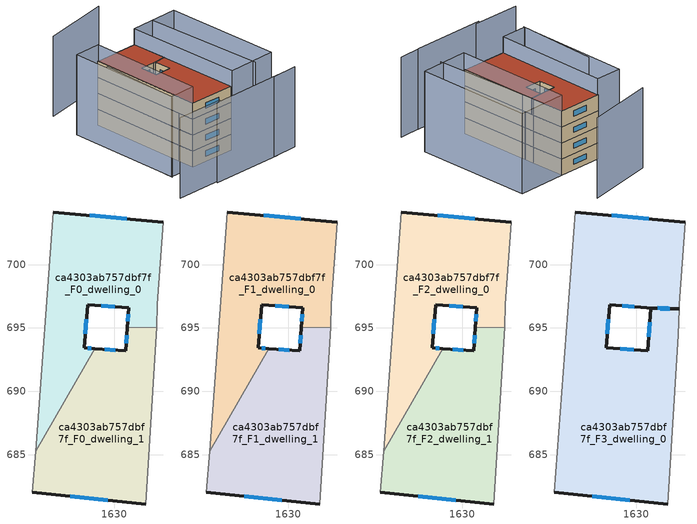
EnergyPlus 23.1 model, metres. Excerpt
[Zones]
ca4303ab757dbf7f_F0_dwelling_0
 floor ground (EU_floor_Construction): 1633.84,703.33 1633.39,696.86 1633.33,695.05 1631.02,695.03 1631.13,696.58 1627.89,696.82 1627.63,693.43 1628.45,693.38 1623.79,685.3 1625.2,704.13 z0
 wall outside (EU_wall_Construction): 1628.45,693.38 1627.63,693.43 1627.89,696.82 1631.13,696.58 1631.02,695.03 / 1633.84,703.33 1625.2,704.13 z0:3
 wall adiabatic (EU_wall_Construction): 1633.33,695.05 1633.39,696.86 1633.84,703.33 / 1625.2,704.13 1623.79,685.3 z0:3
 wall to ca4303ab757dbf7f_F0_dwelling_1 (EU_wall_Construction): 1631.02,695.03 1633.33,695.05 / 1623.79,685.3 1628.45,693.38 z0:3
 window (EU_Window_Construction): 1631.1,696.07 1631.06,695.54 / 1628.97,696.74 1630.05,696.66 / 1627.72,694.56 1627.81,695.69 / 1628.18,693.4 1627.9,693.42 / 1630.96,703.6 1628.08,703.87 z1:2
ca4303ab757dbf7f_F0_dwelling_1
 floor ground (EU_floor_Construction): 1633.33,695.05 1633.31,694.46 1632.46,681.14 1623.55,682.08 1623.79,685.3 1628.45,693.38 1630.89,693.21 1631.02,695.03 z0
 wall outside (EU_wall_Construction): 1623.55,682.08 1632.46,681.14 / 1631.02,695.03 1630.89,693.21 1628.45,693.38 z0:3
 wall adiabatic (EU_wall_Construction): 1623.79,685.3 1623.55,682.08 / 1632.46,681.14 1633.31,694.46 1633.33,695.05 z0:3
 window (EU_Window_Construction): 1626.52,681.76 1629.49,681.45 / 1630.08,693.26 1629.26,693.32 / 1630.98,694.42 1630.93,693.81 z1:2
ca4303ab757dbf7f_F1_dwelling_0
 floor to ca4303ab757dbf7f_F0_dwelling_0 (EU_floor_Construction): 1633.84,703.33 1633.39,696.86 1633.33,695.05 1631.02,695.03 1631.13,696.58 1627.89,696.82 1627.63,693.43 1628.45,693.38 1623.79,685.3 1625.2,704.13 z3
 wall outside (EU_wall_Construction): 1628.45,693.38 1627.63,693.43 1627.89,696.82 1631.13,696.58 1631.02,695.03 / 1633.84,703.33 1625.2,704.13 z3:6
 wall adiabatic (EU_wall_Construction): 1633.33,695.05 1633.39,696.86 1633.84,703.33 / 1625.2,704.13 1623.79,685.3 z3:6
 wall to ca4303ab757dbf7f_F1_dwelling_1 (EU_wall_Construction): 1631.02,695.03 1633.33,695.05 / 1623.79,685.3 1628.45,693.38 z3:6
 window (EU_Window_Construction): 1631.1,696.07 1631.06,695.54 / 1628.97,696.74 1630.05,696.66 / 1627.72,694.56 1627.81,695.69 / 1628.18,693.4 1627.9,693.42 / 1630.96,703.6 1628.08,703.87 z4:5
ca4303ab757dbf7f_F1_dwelling_1
 floor to ca4303ab757dbf7f_F0_dwelling_1 (EU_floor_Construction): 1633.33,695.05 1633.31,694.46 1632.46,681.14 1623.55,682.08 1623.79,685.3 1628.45,693.38 1630.89,693.21 1631.02,695.03 z3
 wall outside (EU_wall_Construction): 1623.55,682.08 1632.46,681.14 / 1631.02,695.03 1630.89,693.21 1628.45,693.38 z3:6
 wall adiabatic (EU_wall_Construction): 1623.79,685.3 1623.55,682.08 / 1632.46,681.14 1633.31,694.46 1633.33,695.05 z3:6
 window (EU_Window_Construction): 1626.52,681.76 1629.49,681.45 / 1630.08,693.26 1629.26,693.32 / 1630.98,694.42 1630.93,693.81 z4:5
ca4303ab757dbf7f_F2_dwelling_0
 floor to ca4303ab757dbf7f_F1_dwelling_0 (EU_floor_Construction): 1633.84,703.33 1633.39,696.86 1633.33,695.05 1631.02,695.03 1631.13,696.58 1627.89,696.82 1627.63,693.43 1628.45,693.38 1623.79,685.3 1625.2,704.13 z6
 wall outside (EU_wall_Construction): 1628.45,693.38 1627.63,693.43 1627.89,696.82 1631.13,696.58 1631.02,695.03 / 1633.84,703.33 1625.2,704.13 z6:9
 wall adiabatic (EU_wall_Construction): 1633.33,695.05 1633.39,696.86 1633.84,703.33 / 1625.2,704.13 1623.79,685.3 z6:9
 wall to ca4303ab757dbf7f_F2_dwelling_1 (EU_wall_Construction): 1631.02,695.03 1633.33,695.05 / 1623.79,685.3 1628.45,693.38 z6:9
 window (EU_Window_Construction): 1631.1,696.07 1631.06,695.54 / 1628.97,696.74 1630.05,696.66 / 1627.72,694.56 1627.81,695.69 / 1628.18,693.4 1627.9,693.42 / 1630.96,703.6 1628.08,703.87 z7:8
 roof outside (EU_roof_Construction): 1633.33,695.05 1633.38,696.53 1630.84,696.61 1631.13,696.58 1631.02,695.03 1631.13,696.55 1633.38,696.48 z9
ca4303ab757dbf7f_F2_dwelling_1
 floor to ca4303ab757dbf7f_F1_dwelling_1 (EU_floor_Construction): 1633.33,695.05 1633.31,694.46 1632.46,681.14 1623.55,682.08 1623.79,685.3 1628.45,693.38 1630.89,693.21 1631.02,695.03 z6
 wall outside (EU_wall_Construction): 1623.55,682.08 1632.46,681.14 / 1631.02,695.03 1630.89,693.21 1628.45,693.38 z6:9
 wall adiabatic (EU_wall_Construction): 1623.79,685.3 1623.55,682.08 / 1632.46,681.14 1633.31,694.46 1633.33,695.05 z6:9
 window (EU_Window_Construction): 1626.52,681.76 1629.49,681.45 / 1630.08,693.26 1629.26,693.32 / 1630.98,694.42 1630.93,693.81 z7:8
ca4303ab757dbf7f_F3_dwelling_0
 floor to ca4303ab757dbf7f_F2_dwelling_0 (EU_floor_Construction): 1633.84,703.33 1633.39,696.86 1633.38,696.53 1630.84,696.61 1627.89,696.82 1627.63,693.43 1628.45,693.38 1623.79,685.3 1625.2,704.13 z9; 1633.38,696.48 1633.33,695.05 1631.02,695.03 1631.13,696.55 z9
 floor to ca4303ab757dbf7f_F2_dwelling_1 (EU_floor_Construction): 1633.33,695.05 1633.31,694.46 1632.46,681.14 1623.55,682.08 1623.79,685.3 1628.45,693.38 1630.89,693.21 1631.02,695.03 z9
 wall outside (EU_wall_Construction): 1633.38,696.48 1631.13,696.55 1630.89,693.21 1627.63,693.43 1627.89,696.82 1630.83,696.61 1633.38,696.53 / 1623.55,682.08 1632.46,681.14 / 1633.84,703.33 1625.2,704.13 z9:12
 wall adiabatic (EU_wall_Construction): 1633.38,696.53 1633.39,696.86 1633.84,703.33 / 1632.46,681.14 1633.31,694.46 1633.38,696.48 / 1625.2,704.13 1623.55,682.08 z9:12
 window (EU_Window_Construction): 1631.68,696.58 1632.53,696.55 / 1628.87,696.75 1629.85,696.68 / 1627.72,694.56 1627.81,695.69 / 1629.81,693.28 1628.72,693.36 / 1631.05,695.44 1630.97,694.32 / 1632.63,696.5 1631.88,696.53 / 1626.52,681.76 1629.49,681.45 / 1630.96,703.6 1628.08,703.87 z10:11
 roof outside (EU_roof_Construction): 1632.46,681.14 1633.31,694.46 1633.38,696.48 1631.13,696.55 1630.89,693.21 1627.63,693.43 1627.89,696.82 1630.83,696.61 1633.38,696.53 1633.39,696.86 1633.84,703.33 1625.2,704.13 1623.55,682.08 z12
shading: 1613.51,676.4 1622.69,675.51 / 1621.75,675.24 1636.09,674.05 / 1635.21,674.1 1640.17,673.8 / 1620.2,697.84 1618.49,682.28 / 1637.23,679.98 1638.08,702.95 / 1636.42,713.26 1623.05,711.97 / 1632.29,680.82 1633.84,703.33 / 1633.84,703.33 1643.28,702.69 / 1643.28,702.69 1641.74,680.17 / 1641.74,680.17 1632.29,680.82 / 1618.51,682.49 1620.35,704.57 / 1620.35,704.57 1625.39,704.15 / 1625.39,704.15 1623.55,682.07 / 1623.55,682.07 1618.51,682.49 z0:15
[Building]
EU S2 Campaign: North Axis=0; Terrain=City; Solar Distribution=FullExterior
[Site:Location]
Bologna: Latitude=44.5; Longitude=11.25; Time Zone=1; Elevation=37
[SizingPeriod:WeatherFileDays]
AnnualSizingPeriod: Begin Month=1; Begin Day of Month=1; End Month=12; End Day of Month=31; Day of Week for Start Day=Monday; Use Weather File Daylight Saving Period=No; Use Weather File Rain and Snow Indicators=No
[MATERIAL]
EU_InternalMass_Material: Roughness=MediumRough; Thickness=0.1; Conductivity=1; Density=1800; Specific Heat=900; Thermal Absorptance=0.9; Solar Absorptance=0.7; Visible Absorptance=0.7
[MATERIAL:NOMASS] Roughness=MediumRough; Thermal Absorptance=0.9; Solar Absorptance=0.7; Visible Absorptance=0.7
Name | Thermal Resistance
EU_wall_NoMass | 0.937881
EU_roof_NoMass | 0.548572
EU_floor_NoMass | 0.71348
[WINDOWMATERIAL:SIMPLEGLAZINGSYSTEM]
EU_Window_SimpleGlazing: UFactor=4.25633; Solar Heat Gain Coefficient=0.85; Visible Transmittance=0.85
[CONSTRUCTION]
EU_wall_Construction: EU_wall_NoMass
EU_roof_Construction: EU_roof_NoMass
EU_floor_Construction: EU_floor_NoMass
EU_Window_Construction: EU_Window_SimpleGlazing
EU_InternalMass_Construction: EU_InternalMass_Material
[ZONE] Type=1; Multiplier=1; Ceiling Height=autocalculate; Floor Area=autocalculate; Part of Total Floor Area=Yes
Name | Volume
ca4303ab757dbf7f_F0_dwelling_0 | 276.59
ca4303ab757dbf7f_F1_dwelling_0; ca4303ab757dbf7f_F2_dwelling_0 | 276.591
ca4303ab757dbf7f_F3_dwelling_0 | 552.836
ca4303ab757dbf7f_F0_dwelling_1; ca4303ab757dbf7f_F1_dwelling_1; ca4303ab757dbf7f_F2_dwelling_1 | 276.58
[INTERNALMASS] Construction=EU_InternalMass_Construction
Name | Zone or ZoneList | Surface Area
ca4303ab757dbf7f_F0_dwelling_0_EU_InternalMass | ca4303ab757dbf7f_F0_dwelling_0 | 92.1969
ca4303ab757dbf7f_F0_dwelling_1_EU_InternalMass | ca4303ab757dbf7f_F0_dwelling_1 | 92.1932
ca4303ab757dbf7f_F1_dwelling_0_EU_InternalMass | ca4303ab757dbf7f_F1_dwelling_0 | 92.1969
ca4303ab757dbf7f_F1_dwelling_1_EU_InternalMass | ca4303ab757dbf7f_F1_dwelling_1 | 92.1932
ca4303ab757dbf7f_F2_dwelling_0_EU_InternalMass | ca4303ab757dbf7f_F2_dwelling_0 | 92.1969
ca4303ab757dbf7f_F2_dwelling_1_EU_InternalMass | ca4303ab757dbf7f_F2_dwelling_1 | 92.1932
ca4303ab757dbf7f_F3_dwelling_0_EU_InternalMass | ca4303ab757dbf7f_F3_dwelling_0 | 184.277
[OTHEREQUIPMENT] Fuel Type=Electricity; Design Level Calculation Method=Watts/Area; Power per Zone Floor Area=1; Fraction Latent=0; Fraction Radiant=0; Fraction Lost=0; Carbon Dioxide Generation Rate=0; EndUse Subcategory=EU_Step8_InternalGains
Name | Zone or ZoneList or Space or SpaceList | Schedule
EU_Step8_InternalGain_ca4303ab757dbf7f_F0_dwelling_0_f000 | ca4303ab757dbf7f_F0_dwelling_0 | EU_Step8_GainSchedule_ca4303ab757dbf7f_F0_dwelling_0_f000
EU_Step8_InternalGain_ca4303ab757dbf7f_F0_dwelling_1_f000 | ca4303ab757dbf7f_F0_dwelling_1 | EU_Step8_GainSchedule_ca4303ab757dbf7f_F0_dwelling_1_f000
EU_Step8_InternalGain_ca4303ab757dbf7f_F1_dwelling_0_f000 | ca4303ab757dbf7f_F1_dwelling_0 | EU_Step8_GainSchedule_ca4303ab757dbf7f_F1_dwelling_0_f000
EU_Step8_InternalGain_ca4303ab757dbf7f_F1_dwelling_1_f000 | ca4303ab757dbf7f_F1_dwelling_1 | EU_Step8_GainSchedule_ca4303ab757dbf7f_F1_dwelling_1_f000
EU_Step8_InternalGain_ca4303ab757dbf7f_F2_dwelling_0_f000 | ca4303ab757dbf7f_F2_dwelling_0 | EU_Step8_GainSchedule_ca4303ab757dbf7f_F2_dwelling_0_f000
EU_Step8_InternalGain_ca4303ab757dbf7f_F2_dwelling_1_f000 | ca4303ab757dbf7f_F2_dwelling_1 | EU_Step8_GainSchedule_ca4303ab757dbf7f_F2_dwelling_1_f000
EU_Step8_InternalGain_ca4303ab757dbf7f_F3_dwelling_0_f000 | ca4303ab757dbf7f_F3_dwelling_0 | EU_Step8_GainSchedule_ca4303ab757dbf7f_F3_dwelling_0_f000
[ZONEVENTILATION:DESIGNFLOWRATE] Schedule=EU_AlwaysOn; Design Flow Rate Calculation Method=AirChanges/Hour; Air Changes per Hour=0.687892; Ventilation Type=Natural; Fan Pressure Rise=0; Fan Total Efficiency=1; Constant Term Coefficient=1; Temperature Term Coefficient=0; Velocity Term Coefficient=0; Velocity Squared Term Coefficient=0; Minimum Indoor Temperature=-100; Maximum Indoor Temperature=100; Delta Temperature=-100; Minimum Outdoor Temperature=-100; Maximum Outdoor Temperature=100; Maximum Wind Speed=40
Name | Zone or ZoneList or Space or SpaceList
EU_ConstantAir_ca4303ab757dbf7f_F0_dwelling_0 | ca4303ab757dbf7f_F0_dwelling_0
EU_ConstantAir_ca4303ab757dbf7f_F0_dwelling_1 | ca4303ab757dbf7f_F0_dwelling_1
EU_ConstantAir_ca4303ab757dbf7f_F1_dwelling_0 | ca4303ab757dbf7f_F1_dwelling_0
EU_ConstantAir_ca4303ab757dbf7f_F1_dwelling_1 | ca4303ab757dbf7f_F1_dwelling_1
EU_ConstantAir_ca4303ab757dbf7f_F2_dwelling_0 | ca4303ab757dbf7f_F2_dwelling_0
EU_ConstantAir_ca4303ab757dbf7f_F2_dwelling_1 | ca4303ab757dbf7f_F2_dwelling_1
EU_ConstantAir_ca4303ab757dbf7f_F3_dwelling_0 | ca4303ab757dbf7f_F3_dwelling_0
[HVACTEMPLATE:THERMOSTAT] Constant Heating Setpoint=20; Constant Cooling Setpoint=50
EU_HeatOnly_ca4303ab757dbf7f_F0_dwelling_0; EU_HeatOnly_ca4303ab757dbf7f_F0_dwelling_1; EU_HeatOnly_ca4303ab757dbf7f_F1_dwelling_0; EU_HeatOnly_ca4303ab757dbf7f_F1_dwelling_1; EU_HeatOnly_ca4303ab757dbf7f_F2_dwelling_0; EU_HeatOnly_ca4303ab757dbf7f_F2_dwelling_1; EU_HeatOnly_ca4303ab757dbf7f_F3_dwelling_0
[HVACTEMPLATE:ZONE:IDEALLOADSAIRSYSTEM] System Availability Schedule=EU_AlwaysOn; Maximum Heating Supply Air Temperature=50; Minimum Cooling Supply Air Temperature=13; Maximum Heating Supply Air Humidity Ratio=0.0156; Minimum Cooling Supply Air Humidity Ratio=0.0077; Heating Limit=NoLimit; Cooling Limit=NoLimit; Heating Availability Schedule=EU_AlwaysOn; Cooling Availability Schedule=EU_CoolingOff; Dehumidification Control Type=ConstantSensibleHeatRatio; Cooling Sensible Heat Ratio=0.7; Dehumidification Setpoint=60; Humidification Control Type=None; Humidification Setpoint=30; Outdoor Air Method=None; Outdoor Air Flow Rate per Person=0.00944; Outdoor Air Flow Rate per Zone Floor Area=0; Outdoor Air Flow Rate per Zone=0; Demand Controlled Ventilation Type=None; Outdoor Air Economizer Type=NoEconomizer; Heat Recovery Type=None; Sensible Heat Recovery Effectiveness=0.7; Latent Heat Recovery Effectiveness=0.65
Name | Template Thermostat
ca4303ab757dbf7f_F0_dwelling_0 | EU_HeatOnly_ca4303ab757dbf7f_F0_dwelling_0
ca4303ab757dbf7f_F0_dwelling_1 | EU_HeatOnly_ca4303ab757dbf7f_F0_dwelling_1
ca4303ab757dbf7f_F1_dwelling_0 | EU_HeatOnly_ca4303ab757dbf7f_F1_dwelling_0
ca4303ab757dbf7f_F1_dwelling_1 | EU_HeatOnly_ca4303ab757dbf7f_F1_dwelling_1
ca4303ab757dbf7f_F2_dwelling_0 | EU_HeatOnly_ca4303ab757dbf7f_F2_dwelling_0
ca4303ab757dbf7f_F2_dwelling_1 | EU_HeatOnly_ca4303ab757dbf7f_F2_dwelling_1
ca4303ab757dbf7f_F3_dwelling_0 | EU_HeatOnly_ca4303ab757dbf7f_F3_dwelling_0
[SIZING:ZONE] Zone Cooling Design Supply Air Temperature Input Method=SupplyAirTemperature; Zone Cooling Design Supply Air Temperature=13; Zone Heating Design Supply Air Temperature Input Method=SupplyAirTemperature; Zone Heating Design Supply Air Temperature=50; Zone Cooling Design Supply Air Humidity Ratio=0.008; Zone Heating Design Supply Air Humidity Ratio=0.008; Cooling Design Air Flow Method=DesignDay; Cooling Design Air Flow Rate=0; Cooling Minimum Air Flow per Zone Floor Area=0.000762; Cooling Minimum Air Flow=0; Cooling Minimum Air Flow Fraction=0.2; Heating Design Air Flow Method=DesignDay; Heating Design Air Flow Rate=0; Heating Maximum Air Flow per Zone Floor Area=0.002032; Heating Maximum Air Flow=0.141576; Heating Maximum Air Flow Fraction=0.3; Account for Dedicated Outdoor Air System=No; Dedicated Outdoor Air System Control Strategy=NeutralSupplyAir; Dedicated Outdoor Air Low Setpoint Temperature for Design=autosize; Dedicated Outdoor Air High Setpoint Temperature for Design=autosize; Zone Load Sizing Method=Sensible Load Only No Latent Load; Zone Latent Cooling Design Supply Air Humidity Ratio Input Method=HumidityRatioDifference; Zone Cooling Design Supply Air Humidity Ratio Difference=0.005; Zone Latent Heating Design Supply Air Humidity Ratio Input Method=HumidityRatioDifference; Zone Humidification Design Supply Air Humidity Ratio Difference=0.005
ca4303ab757dbf7f_F0_dwelling_0; ca4303ab757dbf7f_F0_dwelling_1; ca4303ab757dbf7f_F1_dwelling_0; ca4303ab757dbf7f_F1_dwelling_1; ca4303ab757dbf7f_F2_dwelling_0; ca4303ab757dbf7f_F2_dwelling_1; ca4303ab757dbf7f_F3_dwelling_0
[SCHEDULE:CONSTANT]
Name | Hourly Value
EU_AlwaysOn | 1
EU_CoolingOff | 0
[SCHEDULE:FILE] Column Number=1; Rows to Skip at Top=0; Number of Hours of Data=8760; Column Separator=Comma; Interpolate to Timestep=No; Minutes per Item=60; Adjust Schedule for Daylight Savings=Yes
Name | File
EU_Step8_GainSchedule_ca4303ab757dbf7f_F0_dwelling_0_f000 | ../../schedules/ca4303ab757dbf7f/ca4303ab757dbf7f_F0_dwelling_0_f000_gain.csv
EU_Step8_GainSchedule_ca4303ab757dbf7f_F0_dwelling_1_f000 | ../../schedules/ca4303ab757dbf7f/ca4303ab757dbf7f_F0_dwelling_1_f000_gain.csv
EU_Step8_GainSchedule_ca4303ab757dbf7f_F1_dwelling_0_f000 | ../../schedules/ca4303ab757dbf7f/ca4303ab757dbf7f_F1_dwelling_0_f000_gain.csv
EU_Step8_GainSchedule_ca4303ab757dbf7f_F1_dwelling_1_f000 | ../../schedules/ca4303ab757dbf7f/ca4303ab757dbf7f_F1_dwelling_1_f000_gain.csv
EU_Step8_GainSchedule_ca4303ab757dbf7f_F2_dwelling_0_f000 | ../../schedules/ca4303ab757dbf7f/ca4303ab757dbf7f_F2_dwelling_0_f000_gain.csv
EU_Step8_GainSchedule_ca4303ab757dbf7f_F2_dwelling_1_f000 | ../../schedules/ca4303ab757dbf7f/ca4303ab757dbf7f_F2_dwelling_1_f000_gain.csv
EU_Step8_GainSchedule_ca4303ab757dbf7f_F3_dwelling_0_f000 | ../../schedules/ca4303ab757dbf7f/ca4303ab757dbf7f_F3_dwelling_0_f000_gain.csv
